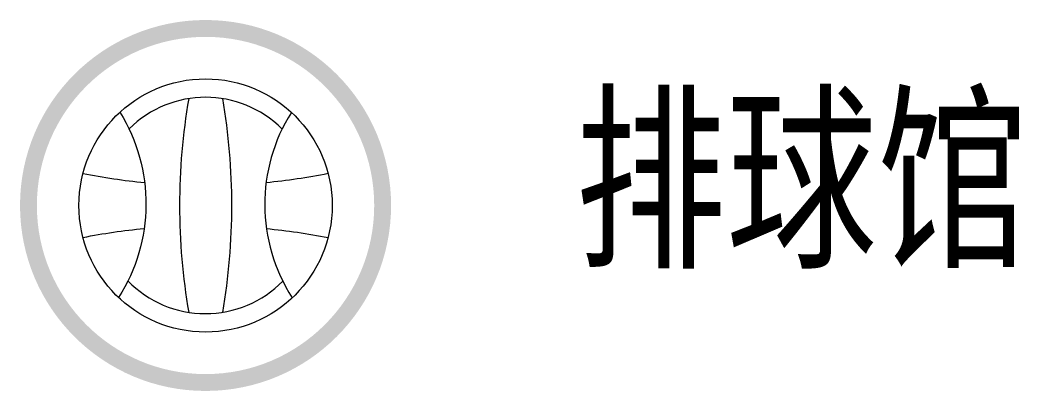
# Model space of a CAD drawing. Header units: millimetres. Extents: x -4.5 to 19.2, y -4.4 to 4.4.
import ezdxf

# ---------------------------------------------------------------- set-up
doc = ezdxf.new("R2010")
doc.units = ezdxf.units.MM
doc.layers.add('设施图块', color=7, linetype='Continuous')
doc.styles.add('设施块标注', font='SIMFANG.TTF', dxfattribs={"width": 0.75})

msp = doc.modelspace()

# ---------------------------------------------------------------- hatches: boundary and pattern name
at = {"layer": '设施图块'}
h = msp.add_hatch(color=5, dxfattribs=at)
edge = h.paths.add_edge_path()
edge.add_arc((-0.08, 0.032), 4.4, 0, 360)
edge = h.paths.add_edge_path(flags=16)
edge.add_arc((-0.08, 0.032), 4, 0, 360)

# ---------------------------------------------------------------- linework, layer by layer
at = {"layer": '设施图块', "color": 5}
for points in [[(-0.48, 2.566, 0.08514), (-0.48, -2.503, 110.195301)], [(0.32, 2.566, -0.08514), (0.32, -2.503, -110.195301)], [(-2.11, 2.246, -0.286585), (-2.142, -2.153, 30.485827)], [(1.955, 2.241, 0.291993), (1.977, -2.158, -11.551773)], [(-2.986, 0.791, 0.024625), (-1.526, 0.577, 0.024625)], [(1.357, 0.578, 0.024776), (2.826, 0.795)], [(-2.987, -0.726, -0.024457), (-1.537, -0.513, -0.024457)], [(1.364, -0.515, -0.02466), (2.826, -0.73)]]:
    msp.add_lwpolyline(points, format="xyb", dxfattribs=at)
msp.add_circle((-0.08, 0.032), 3.004, dxfattribs=at)
for start, end in [(44.9843, 134.9843), (224.1839, 315.5806)]:
    msp.add_arc((-0.08, 0.032), 2.566, start, end, dxfattribs=at)

# ---------------------------------------------------------------- texts
at = {"layer": '设施图块', "style": '设施块标注', "width": 0.75}
msp.add_attdef('排球馆', (8.685, -1.082), '排球馆', height=3.5, dxfattribs=at)

doc.saveas('drawing.dxf')
